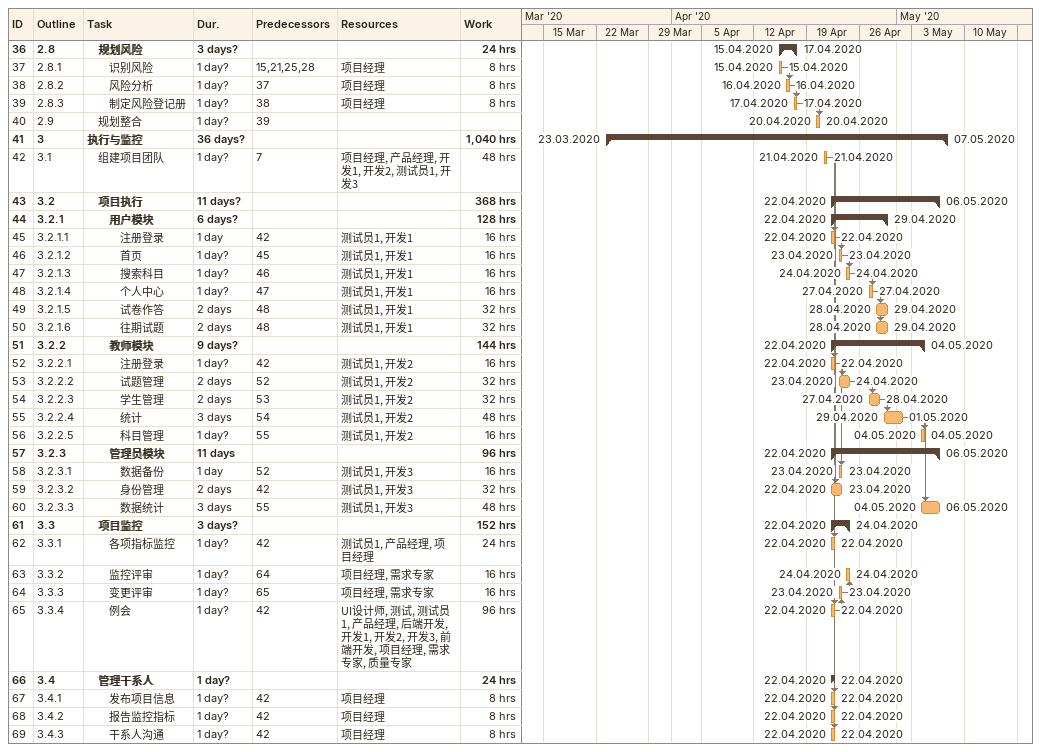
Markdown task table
| ID | WBS | Task | Duration | Start | Finish | Predecessors | Resources | Work (h) |
|---|---|---|---|---|---|---|---|---|
| 36 | 2.8 | **规划风险** | 3d? | 2020-04-15 | 2020-04-17 |  |  | 24 |
| 37 | 2.8.1 | 识别风险 | 1d? | 2020-04-15 | 2020-04-15 | 15, 21, 25, 28 | 项目经理 | 8 |
| 38 | 2.8.2 | 风险分析 | 1d? | 2020-04-16 | 2020-04-16 | 37 | 项目经理 | 8 |
| 39 | 2.8.3 | 制定风险登记册 | 1d? | 2020-04-17 | 2020-04-17 | 38 | 项目经理 | 8 |
| 40 | 2.9 | 规划整合 | 1d? | 2020-04-20 | 2020-04-20 | 39 |  |  |
| 41 | 3 | **执行与监控** | 36d? | 2020-03-23 | 2020-05-07 |  |  | 1040 |
| 42 | 3.1 | 组建项目团队 | 1d? | 2020-04-21 | 2020-04-21 | 7 | 项目经理, 产品经理, 开发1, 开发2, 测试员1, 开发3 | 48 |
| 43 | 3.2 | **项目执行** | 11d? | 2020-04-22 | 2020-05-06 |  |  | 368 |
| 44 | 3.2.1 | **用户模块** | 6d? | 2020-04-22 | 2020-04-29 |  |  | 128 |
| 45 | 3.2.1.1 | 注册登录 | 1d | 2020-04-22 | 2020-04-22 | 42 | 测试员1, 开发1 | 16 |
| 46 | 3.2.1.2 | 首页 | 1d? | 2020-04-23 | 2020-04-23 | 45 | 测试员1, 开发1 | 16 |
| 47 | 3.2.1.3 | 搜索科目 | 1d? | 2020-04-24 | 2020-04-24 | 46 | 测试员1, 开发1 | 16 |
| 48 | 3.2.1.4 | 个人中心 | 1d? | 2020-04-27 | 2020-04-27 | 47 | 测试员1, 开发1 | 16 |
| 49 | 3.2.1.5 | 试卷作答 | 2d | 2020-04-28 | 2020-04-29 | 48 | 测试员1, 开发1 | 32 |
| 50 | 3.2.1.6 | 往期试题 | 2d | 2020-04-28 | 2020-04-29 | 48 | 测试员1, 开发1 | 32 |
| 51 | 3.2.2 | **教师模块** | 9d? | 2020-04-22 | 2020-05-04 |  |  | 144 |
| 52 | 3.2.2.1 | 注册登录 | 1d? | 2020-04-22 | 2020-04-22 | 42 | 测试员1, 开发2 | 16 |
| 53 | 3.2.2.2 | 试题管理 | 2d | 2020-04-23 | 2020-04-24 | 52 | 测试员1, 开发2 | 32 |
| 54 | 3.2.2.3 | 学生管理 | 2d | 2020-04-27 | 2020-04-28 | 53 | 测试员1, 开发2 | 32 |
| 55 | 3.2.2.4 | 统计 | 3d | 2020-04-29 | 2020-05-01 | 54 | 测试员1, 开发2 | 48 |
| 56 | 3.2.2.5 | 科目管理 | 1d? | 2020-05-04 | 2020-05-04 | 55 | 测试员1, 开发2 | 16 |
| 57 | 3.2.3 | **管理员模块** | 11d | 2020-04-22 | 2020-05-06 |  |  | 96 |
| 58 | 3.2.3.1 | 数据备份 | 1d | 2020-04-23 | 2020-04-23 | 52 | 测试员1, 开发3 | 16 |
| 59 | 3.2.3.2 | 身份管理 | 2d | 2020-04-22 | 2020-04-23 | 42 | 测试员1, 开发3 | 32 |
| 60 | 3.2.3.3 | 数据统计 | 3d | 2020-05-04 | 2020-05-06 | 55 | 测试员1, 开发3 | 48 |
| 61 | 3.3 | **项目监控** | 3d? | 2020-04-22 | 2020-04-24 |  |  | 152 |
| 62 | 3.3.1 | 各项指标监控 | 1d? | 2020-04-22 | 2020-04-22 | 42 | 测试员1, 产品经理, 项目经理 | 24 |
| 63 | 3.3.2 | 监控评审 | 1d? | 2020-04-24 | 2020-04-24 | 64 | 项目经理, 需求专家 | 16 |
| 64 | 3.3.3 | 变更评审 | 1d? | 2020-04-23 | 2020-04-23 | 65 | 项目经理, 需求专家 | 16 |
| 65 | 3.3.4 | 例会 | 1d? | 2020-04-22 | 2020-04-22 | 42 | UI设计师, 测试, 测试员1, 产品经理, 后端开发, 开发1, 开发2, 开发3, 前端开发, 项目经理, 需求专家, 质量专家 | 96 |
| 66 | 3.4 | **管理干系人** | 1d? | 2020-04-22 | 2020-04-22 |  |  | 24 |
| 67 | 3.4.1 | 发布项目信息 | 1d? | 2020-04-22 | 2020-04-22 | 42 | 项目经理 | 8 |
| 68 | 3.4.2 | 报告监控指标 | 1d? | 2020-04-22 | 2020-04-22 | 42 | 项目经理 | 8 |
| 69 | 3.4.3 | 干系人沟通 | 1d? | 2020-04-22 | 2020-04-22 | 42 | 项目经理 | 8 |
